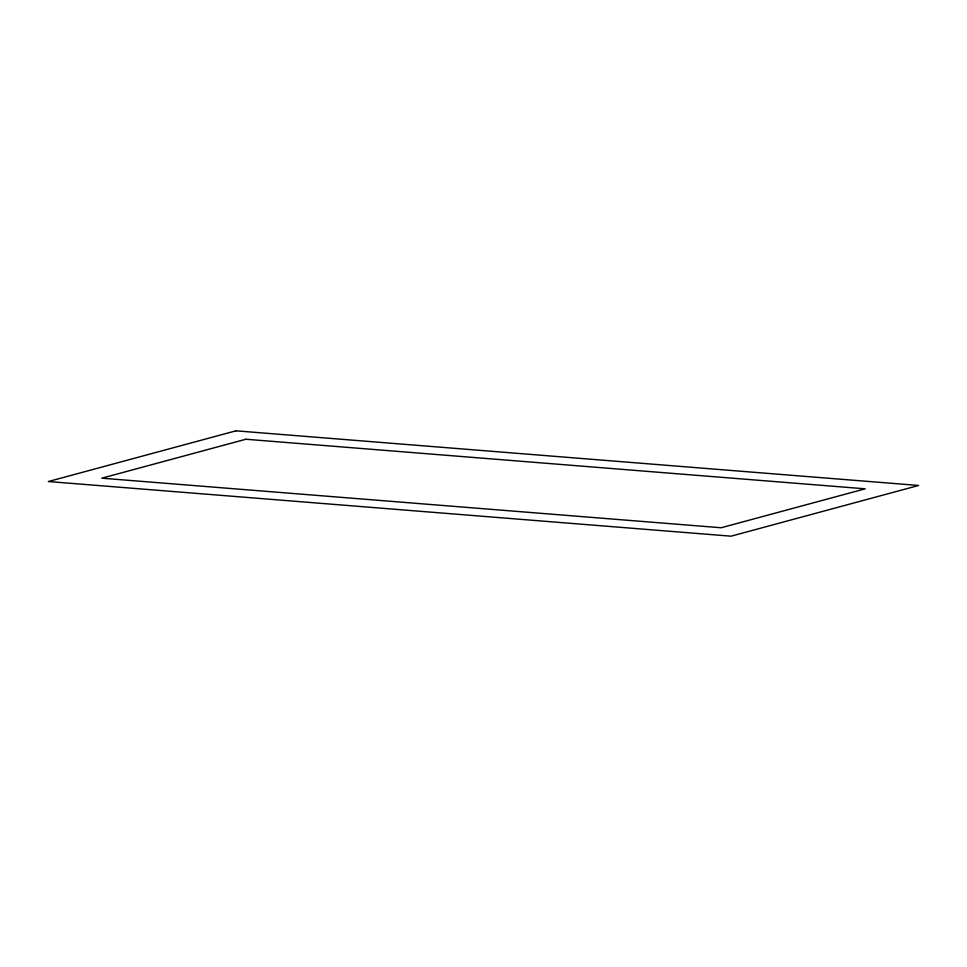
<?xml version="1.0" encoding="UTF-8"?>
<svg xmlns="http://www.w3.org/2000/svg" width="967" height="967" viewBox="0 0 967 967"><rect width="100%" height="100%" fill="white"/><g stroke="black" fill="none" stroke-linecap="round" stroke-linejoin="round"><path stroke-width="1.45" d="M235.96 430.823L48.35 481.53L731.04 536.177L918.65 485.47L235.96 430.823M245.872 439.248L101.789 478.182L721.128 527.752L865.211 488.818L245.872 439.248"/></g></svg>
